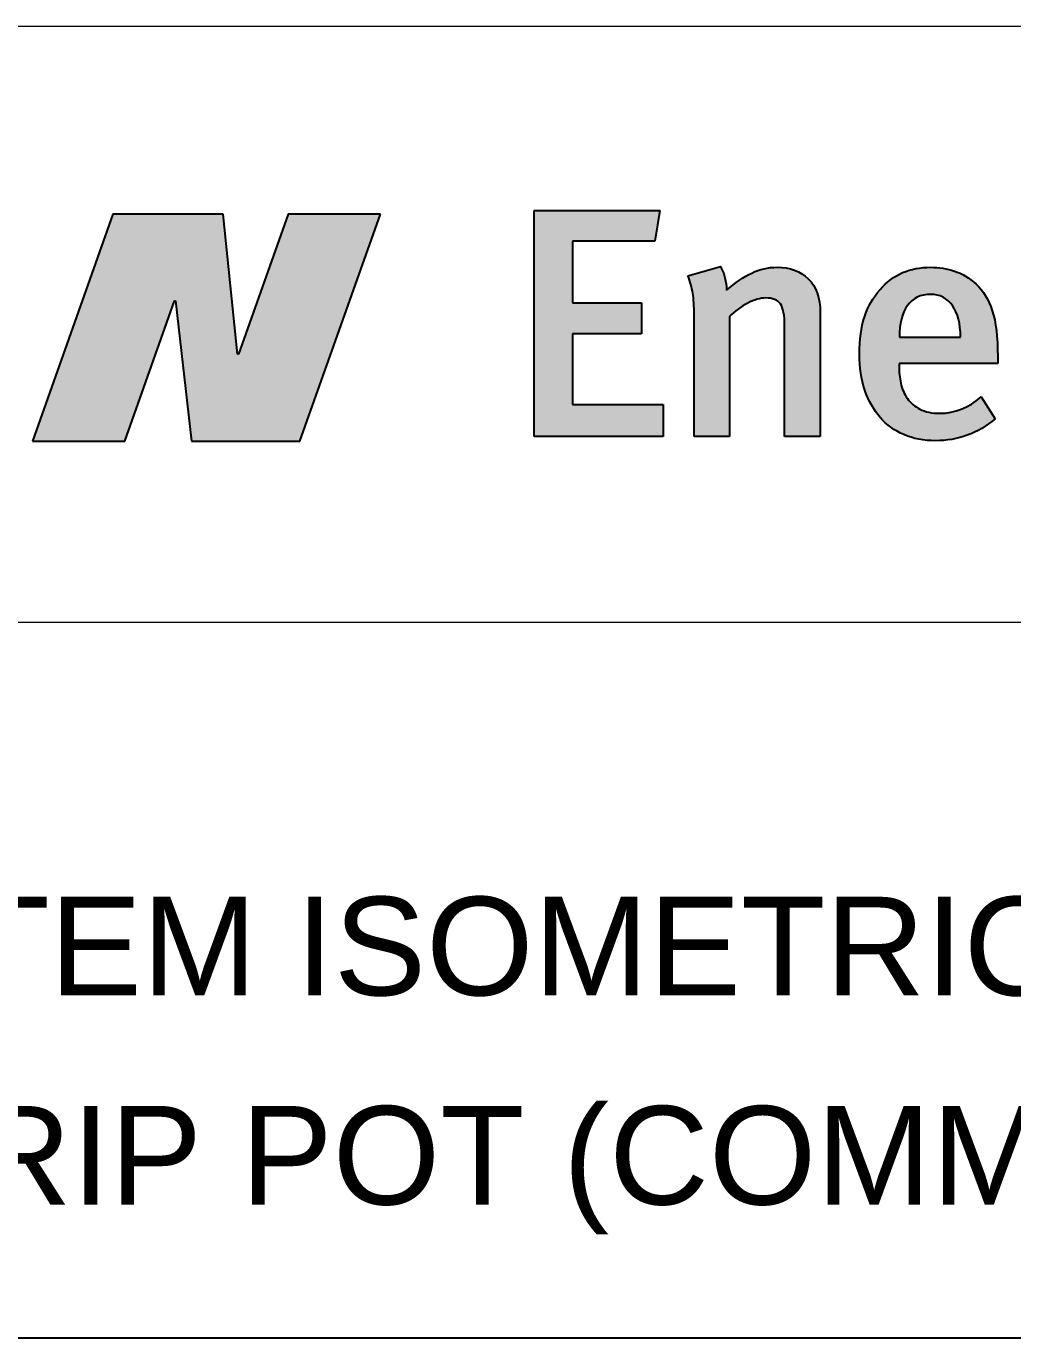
# Model space of a CAD drawing. Header units: inches. Extents: x 894 to 1735, y 0 to 594.
# Drawn here: x 1629.37 to 1654.38, y 49.88 to 83.14 of the extents above; entities that cross this region are included whole.
import ezdxf

# ---------------------------------------------------------------- set-up
doc = ezdxf.new("R2010")
doc.units = ezdxf.units.IN
doc.header["$MEASUREMENT"] = 0
for name, color, linetype in [('BG 0 -1', 7, 'Continuous'), ('BG _U+B808_U+C774_U+C5B4 1', 7, 'Continuous'), ('BG VPORT', 7, 'Continuous'), ('FRAME', 7, 'Continuous')]:
    doc.layers.add(name, color=color, linetype=linetype)
doc.styles.add('Arial', font='arial.ttf')

msp = doc.modelspace()

# ---------------------------------------------------------------- hatches: boundary and pattern name
at = {"layer": 'BG 0 -1', "linetype": 'ByBlock', "true_color": 0x005bac}
for points in [[(1636.011, 78.38), (1634.753, 74.828), (1634.726, 74.828), (1634.369, 78.38), (1631.57, 78.38), (1629.528, 72.615), (1631.87, 72.615), (1633.131, 76.176), (1633.158, 76.176), (1633.566, 72.615), (1636.311, 72.615), (1638.352, 78.38)], [(1642.252, 72.738), (1642.252, 78.471), (1645.434, 78.471), (1645.309, 77.692), (1643.222, 77.692), (1643.222, 76.126), (1644.97, 76.126), (1644.97, 75.339), (1643.222, 75.339), (1643.222, 73.55), (1645.516, 73.55), (1645.516, 72.738)]]:
    msp.add_hatch(color=154, dxfattribs=at).paths.add_polyline_path(points)
h = msp.add_hatch(color=154, dxfattribs=at)
edge = h.paths.add_edge_path()
edge.add_spline(control_points=[(1648.598, 72.738), (1648.598, 72.738), (1648.598, 75.521), (1648.598, 75.521), (1648.598, 75.809), (1648.562, 76.002), (1648.491, 76.102), (1648.419, 76.201), (1648.295, 76.251), (1648.118, 76.251), (1647.985, 76.251), (1647.833, 76.206), (1647.662, 76.118), (1647.491, 76.03), (1647.336, 75.916), (1647.198, 75.778), (1647.198, 75.778), (1647.198, 72.738), (1647.198, 72.738), (1647.198, 72.738), (1646.303, 72.738), (1646.303, 72.738), (1646.303, 72.738), (1646.303, 75.82), (1646.303, 75.82), (1646.303, 76.041), (1646.292, 76.224), (1646.27, 76.371), (1646.248, 76.517), (1646.206, 76.665), (1646.146, 76.814), (1646.146, 76.814), (1646.974, 77.046), (1646.974, 77.046), (1647.024, 76.952), (1647.062, 76.857), (1647.086, 76.76), (1647.111, 76.663), (1647.124, 76.56), (1647.124, 76.449), (1647.35, 76.643), (1647.564, 76.788), (1647.766, 76.884), (1647.967, 76.981), (1648.181, 77.029), (1648.408, 77.029), (1648.733, 77.029), (1648.997, 76.933), (1649.199, 76.74), (1649.4, 76.546), (1649.501, 76.256), (1649.501, 75.869), (1649.501, 75.869), (1649.501, 72.738), (1649.501, 72.738), (1649.501, 72.738), (1648.598, 72.738), (1648.598, 72.738)], knot_values=[0, 0, 0, 0, 1, 1, 1, 2, 2, 2, 3, 3, 3, 4, 4, 4, 5, 5, 5, 6, 6, 6, 7, 7, 7, 8, 8, 8, 9, 9, 9, 10, 10, 10, 11, 11, 11, 12, 12, 12, 13, 13, 13, 14, 14, 14, 15, 15, 15, 16, 16, 16, 17, 17, 17, 18, 18, 18, 19, 19, 19, 19], degree=3, periodic=0)
h = msp.add_hatch(color=154, dxfattribs=at)
edge = h.paths.add_edge_path()
edge.add_spline(control_points=[(1651.498, 74.585), (1651.498, 74.585), (1651.498, 74.519), (1651.498, 74.519), (1651.498, 74.376), (1651.513, 74.232), (1651.544, 74.088), (1651.574, 73.945), (1651.629, 73.816), (1651.709, 73.703), (1651.789, 73.59), (1651.896, 73.499), (1652.028, 73.43), (1652.161, 73.361), (1652.329, 73.326), (1652.534, 73.326), (1652.909, 73.326), (1653.257, 73.464), (1653.578, 73.74), (1653.578, 73.74), (1653.934, 73.185), (1653.934, 73.185), (1653.497, 72.815), (1652.995, 72.63), (1652.426, 72.63), (1652.128, 72.63), (1651.86, 72.681), (1651.622, 72.784), (1651.385, 72.886), (1651.183, 73.032), (1651.018, 73.222), (1650.852, 73.413), (1650.723, 73.643), (1650.632, 73.914), (1650.541, 74.185), (1650.496, 74.489), (1650.496, 74.825), (1650.496, 75.195), (1650.537, 75.509), (1650.62, 75.766), (1650.703, 76.023), (1650.835, 76.256), (1651.018, 76.466), (1651.188, 76.659), (1651.379, 76.802), (1651.589, 76.893), (1651.799, 76.984), (1652.037, 77.029), (1652.302, 77.029), (1652.511, 77.029), (1652.712, 76.998), (1652.902, 76.934), (1653.093, 76.87), (1653.276, 76.759), (1653.453, 76.599), (1653.635, 76.433), (1653.772, 76.209), (1653.863, 75.928), (1653.954, 75.646), (1654, 75.262), (1654, 74.776), (1654, 74.776), (1654, 74.585), (1654, 74.585), (1654, 74.585), (1651.498, 74.585), (1651.498, 74.585)], knot_values=[0, 0, 0, 0, 1, 1, 1, 2, 2, 2, 3, 3, 3, 4, 4, 4, 5, 5, 5, 6, 6, 6, 7, 7, 7, 8, 8, 8, 9, 9, 9, 10, 10, 10, 11, 11, 11, 12, 12, 12, 13, 13, 13, 14, 14, 14, 15, 15, 15, 16, 16, 16, 17, 17, 17, 18, 18, 18, 19, 19, 19, 20, 20, 20, 21, 21, 21, 22, 22, 22, 22], degree=3, periodic=0)
edge = h.paths.add_edge_path(flags=0)
edge.add_spline(control_points=[(1653.056, 75.256), (1653.056, 75.599), (1652.988, 75.865), (1652.852, 76.056), (1652.717, 76.247), (1652.534, 76.342), (1652.302, 76.342), (1652.042, 76.342), (1651.844, 76.247), (1651.709, 76.056), (1651.574, 75.865), (1651.506, 75.599), (1651.506, 75.256), (1651.506, 75.256), (1653.056, 75.256), (1653.056, 75.256)], knot_values=[0, 0, 0, 0, 1, 1, 1, 2, 2, 2, 3, 3, 3, 4, 4, 4, 5, 5, 5, 5], degree=3, periodic=0)

# ---------------------------------------------------------------- linework, layer by layer
at = {"layer": 'BG 0 -1', "color": 7, "linetype": 'Continuous', "lineweight": 9}
for p, q in [((1560.431, 83.143), (1709.698, 83.143)), ((1560.431, 68.031), (1709.698, 68.031))]:
    msp.add_line(p, q, dxfattribs=at)
at = {"layer": 'BG 0 -1', "color": 7, "linetype": 'Continuous', "lineweight": 0}
for points in [[(1636.011, 78.38), (1634.753, 74.828), (1634.726, 74.828), (1634.369, 78.38), (1631.57, 78.38), (1629.528, 72.615), (1631.87, 72.615), (1633.131, 76.176), (1633.158, 76.176), (1633.566, 72.615), (1636.311, 72.615), (1638.352, 78.38)], [(1642.252, 72.738), (1642.252, 78.471), (1645.434, 78.471), (1645.309, 77.692), (1643.222, 77.692), (1643.222, 76.126), (1644.97, 76.126), (1644.97, 75.339), (1643.222, 75.339), (1643.222, 73.55), (1645.516, 73.55), (1645.516, 72.738)]]:
    msp.add_lwpolyline(points, close=True, dxfattribs=at)
for points, knots in [([(1648.598, 72.738), (1648.598, 72.738), (1648.598, 75.521), (1648.598, 75.521), (1648.598, 75.809), (1648.562, 76.002), (1648.491, 76.102), (1648.419, 76.201), (1648.295, 76.251), (1648.118, 76.251), (1647.985, 76.251), (1647.833, 76.206), (1647.662, 76.118), (1647.491, 76.03), (1647.336, 75.916), (1647.198, 75.778), (1647.198, 75.778), (1647.198, 72.738), (1647.198, 72.738), (1647.198, 72.738), (1646.303, 72.738), (1646.303, 72.738), (1646.303, 72.738), (1646.303, 75.82), (1646.303, 75.82), (1646.303, 76.041), (1646.292, 76.224), (1646.27, 76.371), (1646.248, 76.517), (1646.206, 76.665), (1646.146, 76.814), (1646.146, 76.814), (1646.974, 77.046), (1646.974, 77.046), (1647.024, 76.952), (1647.062, 76.857), (1647.086, 76.76), (1647.111, 76.663), (1647.124, 76.56), (1647.124, 76.449), (1647.35, 76.643), (1647.564, 76.788), (1647.766, 76.884), (1647.967, 76.981), (1648.181, 77.029), (1648.408, 77.029), (1648.733, 77.029), (1648.997, 76.933), (1649.199, 76.74), (1649.4, 76.546), (1649.501, 76.256), (1649.501, 75.869), (1649.501, 75.869), (1649.501, 72.738), (1649.501, 72.738), (1649.501, 72.738), (1648.598, 72.738), (1648.598, 72.738)], [0, 0, 0, 0, 1, 1, 1, 2, 2, 2, 3, 3, 3, 4, 4, 4, 5, 5, 5, 6, 6, 6, 7, 7, 7, 8, 8, 8, 9, 9, 9, 10, 10, 10, 11, 11, 11, 12, 12, 12, 13, 13, 13, 14, 14, 14, 15, 15, 15, 16, 16, 16, 17, 17, 17, 18, 18, 18, 19, 19, 19, 19]), ([(1651.498, 74.585), (1651.498, 74.585), (1651.498, 74.519), (1651.498, 74.519), (1651.498, 74.376), (1651.513, 74.232), (1651.544, 74.088), (1651.574, 73.945), (1651.629, 73.816), (1651.709, 73.703), (1651.789, 73.59), (1651.896, 73.499), (1652.028, 73.43), (1652.161, 73.361), (1652.329, 73.326), (1652.534, 73.326), (1652.909, 73.326), (1653.257, 73.464), (1653.578, 73.74), (1653.578, 73.74), (1653.934, 73.185), (1653.934, 73.185), (1653.497, 72.815), (1652.995, 72.63), (1652.426, 72.63), (1652.128, 72.63), (1651.86, 72.681), (1651.622, 72.784), (1651.385, 72.886), (1651.183, 73.032), (1651.018, 73.222), (1650.852, 73.413), (1650.723, 73.643), (1650.632, 73.914), (1650.541, 74.185), (1650.496, 74.489), (1650.496, 74.825), (1650.496, 75.195), (1650.537, 75.509), (1650.62, 75.766), (1650.703, 76.023), (1650.835, 76.256), (1651.018, 76.466), (1651.188, 76.659), (1651.379, 76.802), (1651.589, 76.893), (1651.799, 76.984), (1652.037, 77.029), (1652.302, 77.029), (1652.511, 77.029), (1652.712, 76.998), (1652.902, 76.934), (1653.093, 76.87), (1653.276, 76.759), (1653.453, 76.599), (1653.635, 76.433), (1653.772, 76.209), (1653.863, 75.928), (1653.954, 75.646), (1654, 75.262), (1654, 74.776), (1654, 74.776), (1654, 74.585), (1654, 74.585), (1654, 74.585), (1651.498, 74.585), (1651.498, 74.585)], [0, 0, 0, 0, 1, 1, 1, 2, 2, 2, 3, 3, 3, 4, 4, 4, 5, 5, 5, 6, 6, 6, 7, 7, 7, 8, 8, 8, 9, 9, 9, 10, 10, 10, 11, 11, 11, 12, 12, 12, 13, 13, 13, 14, 14, 14, 15, 15, 15, 16, 16, 16, 17, 17, 17, 18, 18, 18, 19, 19, 19, 20, 20, 20, 21, 21, 21, 22, 22, 22, 22]), ([(1653.056, 75.256), (1653.056, 75.599), (1652.988, 75.865), (1652.852, 76.056), (1652.717, 76.247), (1652.534, 76.342), (1652.302, 76.342), (1652.042, 76.342), (1651.844, 76.247), (1651.709, 76.056), (1651.574, 75.865), (1651.506, 75.599), (1651.506, 75.256), (1651.506, 75.256), (1653.056, 75.256), (1653.056, 75.256)], [0, 0, 0, 0, 1, 1, 1, 2, 2, 2, 3, 3, 3, 4, 4, 4, 5, 5, 5, 5])]:
    msp.add_open_spline(points, degree=3, knots=knots, dxfattribs=at)
at = {"layer": 'BG _U+B808_U+C774_U+C5B4 1', "color": 7, "linetype": 'Continuous', "lineweight": 25}
for p, q in [((1631.57, 78.38), (1629.528, 72.615)), ((1634.369, 78.38), (1631.57, 78.38)), ((1634.726, 74.828), (1634.369, 78.38)), ((1636.011, 78.38), (1634.753, 74.828)), ((1638.352, 78.38), (1636.011, 78.38)), ((1636.311, 72.615), (1638.352, 78.38)), ((1642.252, 72.738), (1642.252, 78.471)), ((1642.252, 78.471), (1645.434, 78.471)), ((1645.434, 78.471), (1645.309, 77.692)), ((1645.309, 77.692), (1643.222, 77.692)), ((1643.222, 77.692), (1643.222, 76.126)), ((1646.146, 76.814), (1646.974, 77.046)), ((1631.87, 72.615), (1633.131, 76.176)), ((1633.131, 76.176), (1633.158, 76.176)), ((1633.158, 76.176), (1633.566, 72.615)), ((1643.222, 76.126), (1644.97, 76.126)), ((1644.97, 76.126), (1644.97, 75.339)), ((1649.501, 75.869), (1649.501, 72.738)), ((1646.303, 72.738), (1646.303, 75.82)), ((1647.198, 75.778), (1647.198, 72.738)), ((1648.598, 72.738), (1648.598, 75.521)), ((1644.97, 75.339), (1643.222, 75.339)), ((1643.222, 75.339), (1643.222, 73.55)), ((1651.506, 75.256), (1653.056, 75.256)), ((1634.753, 74.828), (1634.726, 74.828)), ((1651.498, 74.585), (1651.498, 74.519)), ((1654, 74.585), (1651.498, 74.585)), ((1654, 74.776), (1654, 74.585)), ((1643.222, 73.55), (1645.516, 73.55)), ((1645.516, 73.55), (1645.516, 72.738)), ((1653.578, 73.74), (1653.934, 73.185)), ((1629.528, 72.615), (1631.87, 72.615)), ((1633.566, 72.615), (1636.311, 72.615)), ((1645.516, 72.738), (1642.252, 72.738)), ((1647.198, 72.738), (1646.303, 72.738)), ((1649.501, 72.738), (1648.598, 72.738))]:
    msp.add_line(p, q, dxfattribs=at)
for points in [[(1646.974, 77.046), (1647.024, 76.952), (1647.062, 76.857), (1647.086, 76.76)], [(1647.124, 76.449), (1647.35, 76.643), (1647.564, 76.788), (1647.766, 76.884)], [(1651.018, 76.466), (1651.188, 76.659), (1651.379, 76.802), (1651.589, 76.893)], [(1652.902, 76.934), (1653.093, 76.87), (1653.276, 76.759), (1653.453, 76.599)], [(1647.086, 76.76), (1647.111, 76.663), (1647.124, 76.56), (1647.124, 76.449)], [(1649.199, 76.74), (1649.4, 76.546), (1649.501, 76.256), (1649.501, 75.869)], [(1653.453, 76.599), (1653.635, 76.433), (1653.772, 76.209), (1653.863, 75.928)], [(1650.62, 75.766), (1650.703, 76.023), (1650.835, 76.256), (1651.018, 76.466)], [(1647.662, 76.118), (1647.491, 76.03), (1647.336, 75.916), (1647.198, 75.778)], [(1648.598, 75.521), (1648.598, 75.809), (1648.562, 76.002), (1648.491, 76.102)], [(1651.709, 76.056), (1651.574, 75.865), (1651.506, 75.599), (1651.506, 75.256)], [(1653.056, 75.256), (1653.056, 75.599), (1652.988, 75.865), (1652.852, 76.056)], [(1653.863, 75.928), (1653.954, 75.646), (1654, 75.262), (1654, 74.776)], [(1651.498, 74.519), (1651.498, 74.376), (1651.513, 74.232), (1651.544, 74.088)], [(1651.544, 74.088), (1651.574, 73.945), (1651.629, 73.816), (1651.709, 73.703)], [(1651.709, 73.703), (1651.789, 73.59), (1651.896, 73.499), (1652.028, 73.43)]]:
    msp.add_open_spline(points, degree=3, dxfattribs=at)
for points, knots in [([(1647.766, 76.884), (1647.967, 76.981), (1648.181, 77.029), (1648.408, 77.029), (1648.733, 77.029), (1648.997, 76.933), (1649.199, 76.74)], [14, 14, 14, 14, 15, 15, 15, 16, 16, 16, 16]), ([(1651.589, 76.893), (1651.799, 76.984), (1652.037, 77.029), (1652.302, 77.029), (1652.511, 77.029), (1652.712, 76.998), (1652.902, 76.934)], [15, 15, 15, 15, 16, 16, 16, 17, 17, 17, 17]), ([(1646.303, 75.82), (1646.303, 76.041), (1646.292, 76.224), (1646.27, 76.371), (1646.248, 76.517), (1646.206, 76.665), (1646.146, 76.814)], [8, 8, 8, 8, 9, 9, 9, 10, 10, 10, 10]), ([(1648.491, 76.102), (1648.419, 76.201), (1648.295, 76.251), (1648.118, 76.251), (1647.985, 76.251), (1647.833, 76.206), (1647.662, 76.118)], [2, 2, 2, 2, 3, 3, 3, 4, 4, 4, 4]), ([(1652.852, 76.056), (1652.717, 76.247), (1652.534, 76.342), (1652.302, 76.342), (1652.042, 76.342), (1651.844, 76.247), (1651.709, 76.056)], [1, 1, 1, 1, 2, 2, 2, 3, 3, 3, 3]), ([(1650.632, 73.914), (1650.541, 74.185), (1650.496, 74.489), (1650.496, 74.825), (1650.496, 75.195), (1650.537, 75.509), (1650.62, 75.766)], [11, 11, 11, 11, 12, 12, 12, 13, 13, 13, 13]), ([(1651.622, 72.784), (1651.385, 72.886), (1651.183, 73.032), (1651.018, 73.222), (1650.852, 73.413), (1650.723, 73.643), (1650.632, 73.914)], [9, 9, 9, 9, 10, 10, 10, 11, 11, 11, 11]), ([(1652.028, 73.43), (1652.161, 73.361), (1652.329, 73.326), (1652.534, 73.326), (1652.909, 73.326), (1653.257, 73.464), (1653.578, 73.74)], [4, 4, 4, 4, 5, 5, 5, 6, 6, 6, 6]), ([(1653.934, 73.185), (1653.497, 72.815), (1652.995, 72.63), (1652.426, 72.63), (1652.128, 72.63), (1651.86, 72.681), (1651.622, 72.784)], [7, 7, 7, 7, 8, 8, 8, 9, 9, 9, 9])]:
    msp.add_open_spline(points, degree=3, knots=knots, dxfattribs=at)
at = {"layer": 'BG VPORT', "color": 7, "linetype": 'Continuous', "lineweight": 25}
msp.add_line((1560.431, 49.877), (1709.698, 49.877), dxfattribs=at)

# ---------------------------------------------------------------- texts
at = {"layer": 'FRAME', "color": 2, "style": 'Arial', "width": 1.003287}
for s, p in [('HRSG_PIPING SYSTEM ISOMETRIC DRAWING FOR ', (1595.9, 58.562)), (' HP STEAM_DRIP POT (COMMON) (LB) ', (1604.63, 53.255))]:
    msp.add_text(s, height=2.5, dxfattribs=at).set_placement(p)

doc.saveas('drawing.dxf')
